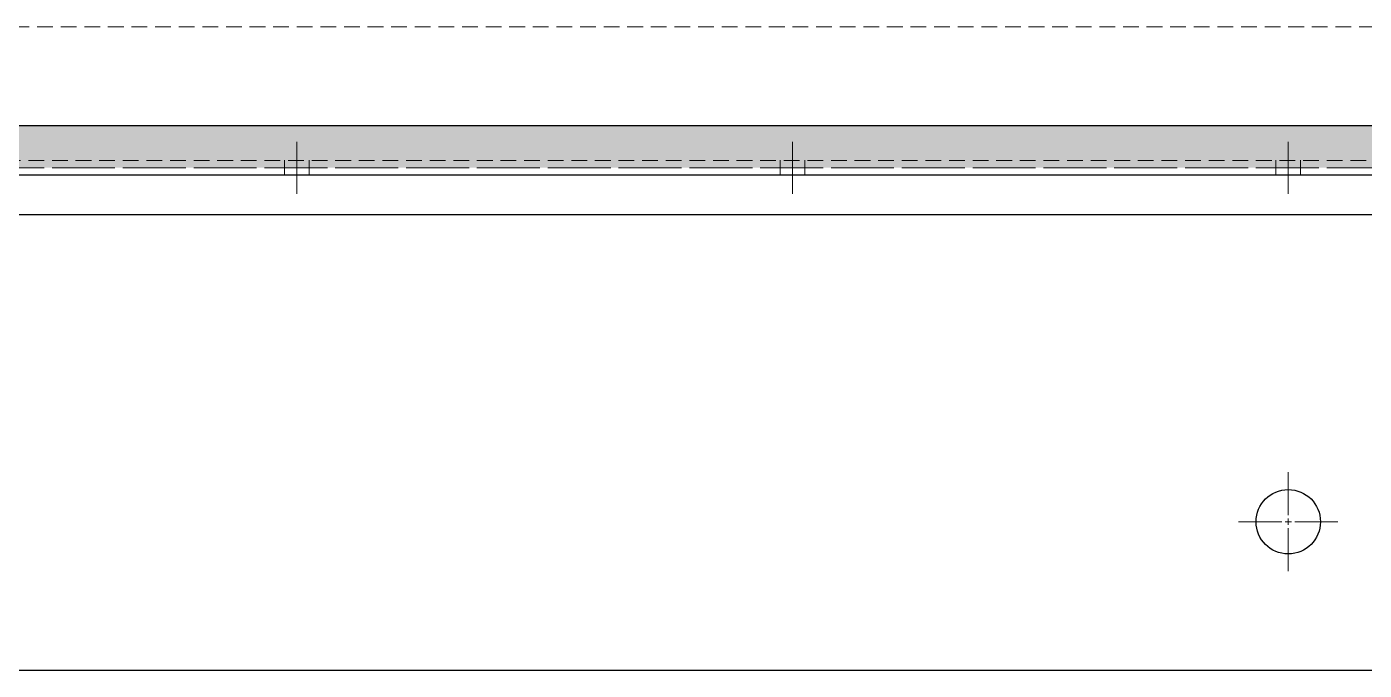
# Model space of a CAD drawing. Header units: millimetres. Extents: x 0 to 51411, y 0 to 16902.
# Drawn here: x 4475 to 4744.8, y 11697.6 to 11827.6 of the extents above; entities that cross this region are included whole.
import ezdxf

# ---------------------------------------------------------------- set-up
doc = ezdxf.new("R2010")
doc.units = ezdxf.units.MM
doc.linetypes.add('CENTER2', pattern=[28.575, 19.05, -3.175, 3.175, -3.175])
doc.linetypes.add('HIDDEN2', pattern=[4.7625, 3.175, -1.5875])
for name, color, linetype, lineweight in [('01_外形線', 7, 'Continuous', 25), ('03_かくれ線', 6, 'HIDDEN2', 13), ('04_中心線', 1, 'CENTER2', 9)]:
    doc.layers.add(name, color=color, linetype=linetype, lineweight=lineweight)

# ---------------------------------------------------------------- blocks, each defined once
blk = doc.blocks.new('*U848')
at = {"layer": '04_中心線', "color": 0, "linetype": 'CENTER2', "transparency": 16777216}
for p, q in [((0, 1.3), (0, 10)), ((-10, 0), (-1.3, 0)), ((1.3, 0), (10, 0)), ((0, -10), (0, -1.3))]:
    blk.add_line(p, q, dxfattribs=at)
at = {"layer": '04_中心線', "color": 0, "linetype": 'Continuous', "transparency": 16777216}
for p, q in [((-0.65, 0), (0.65, 0)), ((0, -0.65), (0, 0.65))]:
    blk.add_line(p, q, dxfattribs=at)

msp = doc.modelspace()

# ---------------------------------------------------------------- hatches: boundary and pattern name
at = {"layer": '03_かくれ線', "transparency": 33554495}
h = msp.add_hatch(color=256, dxfattribs=at)
h.dxf.hatch_style = 1
h.paths.add_polyline_path([(4762.467, 11807.615), (5416.467, 11807.615, -0.4142136), (5419.467, 11804.615), (5419.467, 11799.14), (4434.467, 11799.14), (4429.467, 11804.14), (4429.467, 11807.615), (4756.467, 11807.615, -0.4142136), (4759.467, 11804.615, -0.4142136)])

# ---------------------------------------------------------------- linework, layer by layer
at = {"layer": '01_外形線'}
for p, q in [((4756.467, 11807.615), (4102.467, 11807.615)), ((5429.467, 11797.64), (3429.467, 11797.64)), ((4759.467, 11797.64), (4099.467, 11797.64)), ((5429.467, 11789.64), (3429.467, 11789.64)), ((3429.467, 11697.64), (5429.467, 11697.64))]:
    msp.add_line(p, q, dxfattribs=at)
msp.add_circle((4729.467, 11727.64), 6.5, dxfattribs=at)
at = {"layer": '03_かくれ線'}
for p, q in [((4756.467, 11827.615), (4102.467, 11827.615)), ((4759.467, 11800.615), (4099.467, 11800.615)), ((4526.967, 11800.64), (4526.967, 11797.64)), ((4531.967, 11800.64), (4531.967, 11797.64)), ((4626.967, 11800.64), (4626.967, 11797.64)), ((4631.967, 11800.64), (4631.967, 11797.64)), ((4726.967, 11800.64), (4726.967, 11797.64)), ((4731.967, 11800.64), (4731.967, 11797.64)), ((4759.467, 11799.115), (4099.467, 11799.115))]:
    msp.add_line(p, q, dxfattribs=at)
at = {"layer": '03_かくれ線', "ltscale": 3}
msp.add_lwpolyline([(5419.467, 11799.14), (4434.467, 11799.14), (4429.467, 11804.14), (4429.467, 11807.615)], dxfattribs=at)
at = {"layer": '04_中心線'}
for p, q in [((4529.467, 11804.39), (4529.467, 11793.89)), ((4629.467, 11804.39), (4629.467, 11793.89)), ((4729.467, 11804.39), (4729.467, 11793.89))]:
    msp.add_line(p, q, dxfattribs=at)

# ---------------------------------------------------------------- block references
at = {"layer": '04_中心線', "linetype": 'CENTER2', "rotation": 270}
msp.add_blockref('*U848', (4729.467, 11727.64), dxfattribs=at)

doc.saveas('drawing.dxf')
